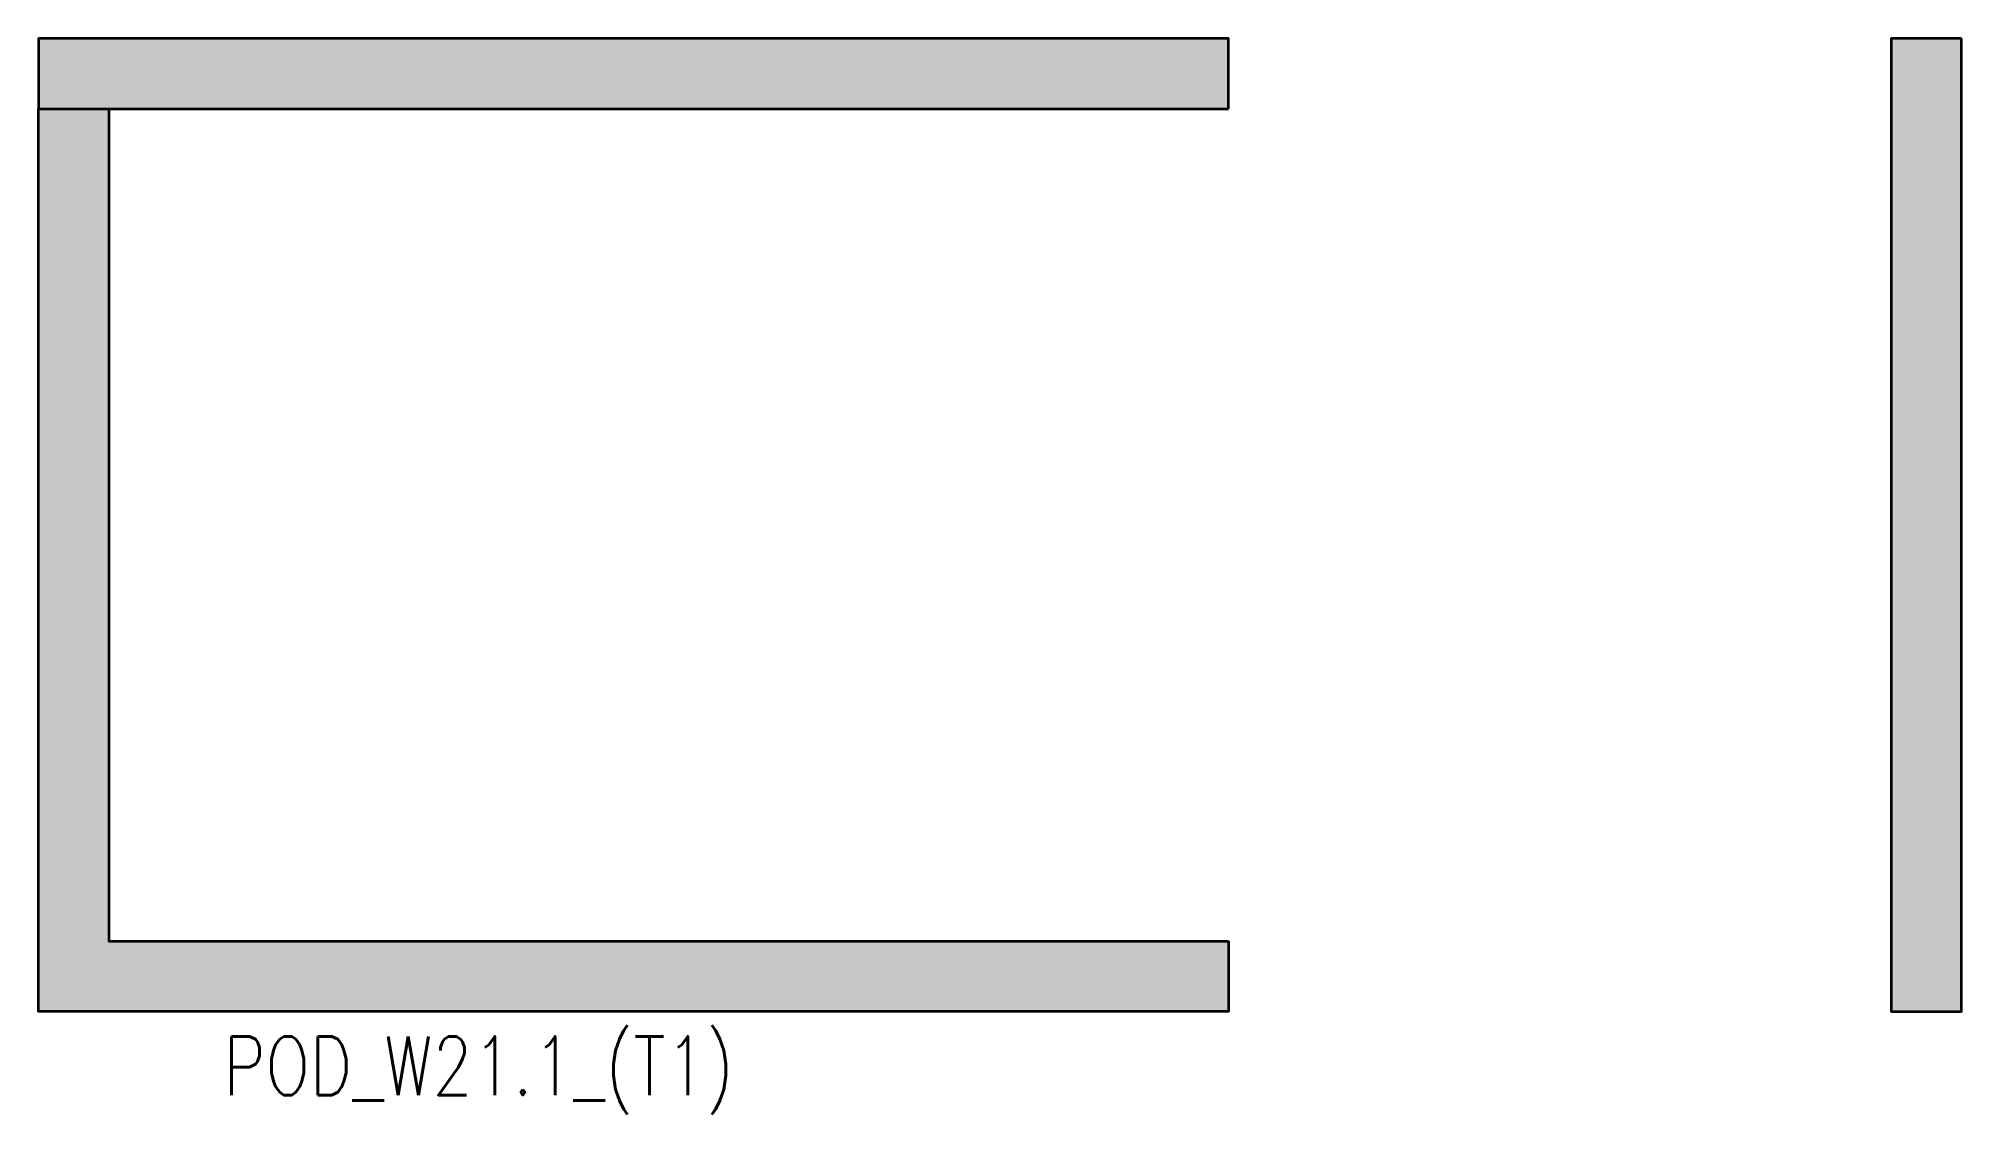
# Model space of a CAD drawing. Header units: millimetres. Extents: x 17700 to 25900, y 84910 to 89500.
import ezdxf

# ---------------------------------------------------------------- set-up
doc = ezdxf.new("R2010")
doc.units = ezdxf.units.MM
doc.header["$MEASUREMENT"] = 0
doc.layers.get('Defpoints').update_dxf_attribs({"color": 151, "lineweight": 9})
doc.layers.add('NDC_S_HATCH COLUMN AND WALL', color=251, linetype='Continuous', lineweight=13)
doc.layers.add('NDC_S_WALL', color=6, linetype='Continuous', lineweight=35)
doc.styles.add('NDC_BAR 2', font='romans.shx', dxfattribs={"width": 0.8})

msp = doc.modelspace()

# ---------------------------------------------------------------- hatches: boundary and pattern name
at = {"layer": 'NDC_S_HATCH COLUMN AND WALL'}
h = msp.add_hatch(color=256, dxfattribs=at)
h.dxf.hatch_style = 1
h.paths.add_polyline_path([(17700, 89500), (17700, 89200), (22775, 89200), (22775, 89500)])
h.paths.add_polyline_path([(22775, 85650), (18000, 85650), (18000, 89200), (17700, 89200), (17700, 85350), (22775, 85350)])
h.paths.add_polyline_path([(25900, 89500.4), (25600, 89499.6), (25600, 85349.6), (25900, 85350.4)])

# ---------------------------------------------------------------- linework, layer by layer
at = {"layer": 'NDC_S_WALL'}
for points in [[(22775, 89200), (22775, 89500), (17700, 89500), (17700, 89200)], [(25900, 89500), (25600, 89500), (25600, 85350), (25900, 85350)], [(22775, 85650), (22775, 85350), (17700, 85350), (17700, 89200), (18000, 89200), (18000, 85650)]]:
    msp.add_lwpolyline(points, close=True, dxfattribs=at)

# ---------------------------------------------------------------- texts
at = {"layer": 'Defpoints', "style": 'NDC_BAR 2', "width": 0.8}
msp.add_text('POD_W21.1_(T1)', height=250, dxfattribs=at).set_placement((18488.5, 84993.2))

doc.saveas('drawing.dxf')
